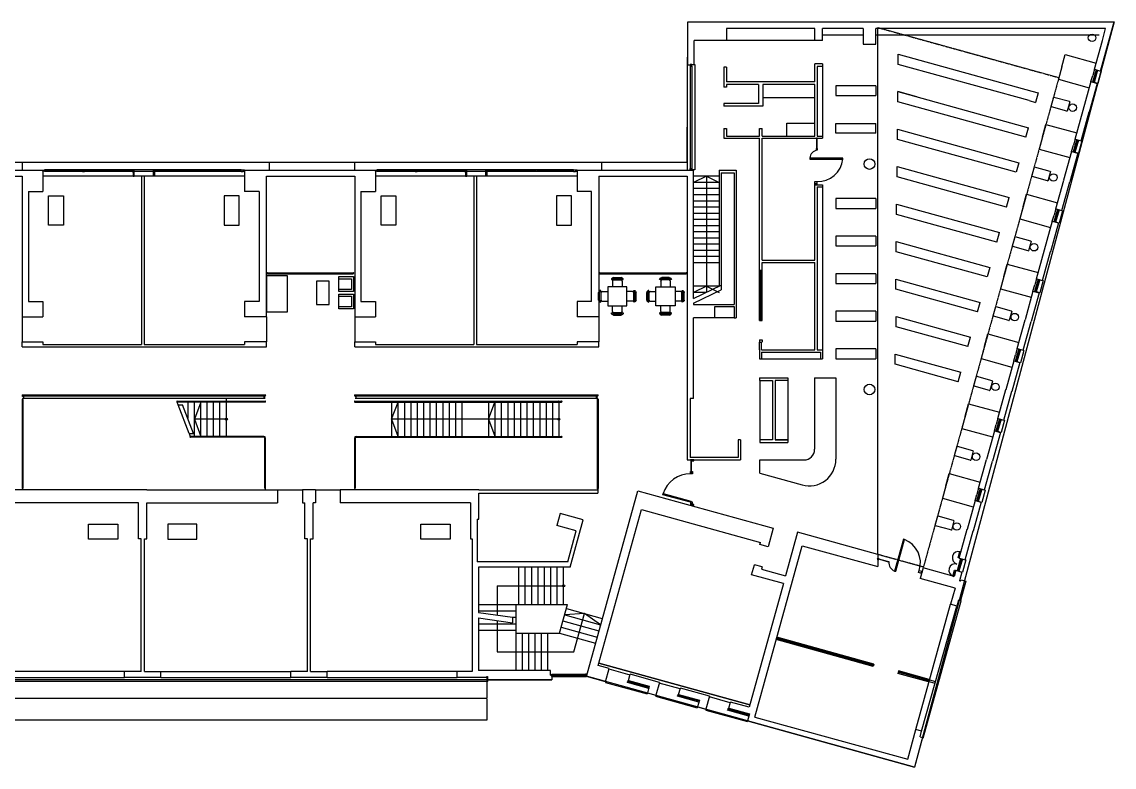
# Model space of a CAD drawing. Header units: millimetres. Extents: x -1314 to 8218, y -433 to 5637.
# Drawn here: x 3093 to 8218, y -433 to 3065 of the extents above; entities that cross this region are included whole.
import ezdxf

# ---------------------------------------------------------------- set-up
doc = ezdxf.new("R2010")
doc.units = ezdxf.units.MM
doc.header["$LTSCALE"] = 0.5
doc.linetypes.add('HIDDEN', pattern=[0.375, 0.25, -0.125])
doc.linetypes.add('HIDDEN2', pattern=[4.7625, 3.175, -1.5875])
for name, color, linetype in [('A_DOOR', 1, 'Continuous'), ('A_FURN', 8, 'Continuous'), ('A_HIDN_UP', 1, 'HIDDEN2'), ('A_LINE_LT', 8, 'Continuous'), ('A_MCUT_AL', 1, 'Continuous'), ('A_MCUT_ALUM', 2, 'Continuous'), ('A_MCUT_GLAS', 1, 'Continuous'), ('A_MCUT_STEL', 2, 'Continuous'), ('A_MCUT_WOOD', 8, 'Continuous'), ('A_OPEN', 1, 'Continuous'), ('A_ROOF', 5, 'Continuous'), ('A_SEEN_LT', 1, 'Continuous'), ('A_SEEN_MD', 3, 'Continuous'), ('A_STRS_RAIL', 1, 'Continuous'), ('A_WALL_GLAS', 1, 'Continuous'), ('A_WALL_PRTN', 2, 'Continuous'), ('HATCH', 8, 'ZIGZAG')]:
    doc.layers.add(name, color=color, linetype=linetype)
doc.linetypes.add('ZIGZAG', pattern='A,0.00254,-5.08,[131,ltypeshp.shx,S=5.08,R=0,X=-5.08,Y=0],-10.16,[131,ltypeshp.shx,S=5.08,R=180,X=5.08,Y=0],-5.08', length=20.32254)

# ---------------------------------------------------------------- blocks, each defined once
blk = doc.blocks.new('table-t')
at = {"layer": 'A_FURN'}
blk.add_lwpolyline([(0, 70), (137, 70), (137, 0), (0, 0)], close=True, dxfattribs=at)
blk = doc.blocks.new('A$C7B9C5077')
at = {"layer": 'A_WALL_PRTN', "rotation": 90}
blk.add_blockref('table-t', (-4235.3, -4283.3), dxfattribs=at)
blk = doc.blocks.new('A$C465976B4')
at = {"layer": 'A_WALL_PRTN', "xscale": -1}
blk.add_blockref('table-t', (136, 573), dxfattribs=at)
blk = doc.blocks.new('Al-Stud150')
at = {"layer": 'A_MCUT_AL'}
for p, q in [((-12, 5), (-15, 5)), ((-15, 5), (-15, 4.5)), ((-12.5, 4.5), (-15, 4.5)), ((-12.5, 0.5), (-15, 0.5)), ((-15, 0.5), (-15, 0)), ((-12, 0), (-15, 0)), ((-12.5, 3.1), (-13, 3.1)), ((-13, 2.8), (-13, 3.1)), ((-12.5, 2.8), (-13, 2.8)), ((-13, 2.2), (-13, 2.8)), ((-12.5, 2.2), (-13, 2.2)), ((-13, 1.9), (-13, 2.2)), ((-12.5, 1.9), (-13, 1.9)), ((-12.5, 4.5), (-12.5, 0.5)), ((-12.5, 1.9), (-12.5, 3.1)), ((-12.5, 2.8), (-12.5, 2.8)), ((-12.5, 2.2), (-12.5, 2.2)), ((-12, 0), (-12, 5)), ((-12, 2.8), (-11.6, 2.7)), ((-12, 2.2), (-11.6, 2.3)), ((-10, 3.5), (-11.8, 3.5)), ((-11.8, 3), (-11.8, 3.5)), ((-10.5, 3), (-11.8, 3)), ((-11.8, 1.5), (-11.8, 2)), ((-10.5, 2), (-11.8, 2)), ((-10, 1.5), (-11.8, 1.5)), ((-11.6, 2.7), (-11.5, 2.7)), ((-11.6, 2.3), (-11.6, 2.7)), ((-11.6, 2.3), (-11.5, 2.3)), ((-11.5, 2.3), (-11.5, 2.7)), ((-10.5, 3), (-10.5, 2)), ((0, 5), (-10, 5)), ((-10, 1.5), (-10, 5)), ((-10, 1.5), (-10, 0)), ((-10, 0), (0, 0)), ((-9.5, 4.5), (-9.5, 0.5)), ((-0.5, 4.5), (-9.5, 4.5)), ((-9.5, 0.5), (-0.5, 0.5)), ((-0.5, 0.6), (-0.5, 4.5)), ((-0.5, 0.5), (-0.5, 4.5)), ((0, 0), (0, 5))]:
    blk.add_line(p, q, dxfattribs=at)
at = {"layer": 'A_MCUT_AL', "linetype": 'HIDDEN'}
for p, q in [((-12.5, 2.8), (-12, 2.8)), ((-12.5, 2.2), (-12, 2.2))]:
    blk.add_line(p, q, dxfattribs=at)
at = {"layer": 'A_MCUT_AL'}
for points in [[(-12, 3.8), (-12, 5), (-11.8, 5), (-11.8, 4.4), (-11.2, 4.4), (-11.2, 5), (-11, 5), (-10.8, 5), (-10.8, 4.4), (-10.2, 4.4), (-10.2, 5), (-10, 5), (-10, 3.8)], [(-12, 1.2), (-12, 0), (-11.8, 0), (-11.8, 0.6), (-11.2, 0.6), (-11.2, 0), (-11, 0), (-10.8, 0), (-10.8, 0.6), (-10.2, 0.6), (-10.2, 0), (-10, 0), (-10, 1.2)]]:
    blk.add_lwpolyline(points, close=True, dxfattribs=at)
for centre, radius, start, end in [((-12.6, 2.5), 0.509, 140.4059, 219.5941), ((-12.8, 3), 0.198, 130.875, 229.125), ((-12.8, 2), 0.198, 130.875, 229.125)]:
    blk.add_arc(centre, radius, start, end, dxfattribs=at)
blk = doc.blocks.new('BLK60')
at = {"color": 0}
for p, q in [((-22.5, 10), (-27.5, 10)), ((-22.5, 16.4), (-22.5, 43)), ((17.5, 11.4), (-17.5, 11.4)), ((17.5, 5), (-17.5, 5)), ((17.5, 0), (-17.5, 0)), ((22.5, 16.4), (22.5, 43)), ((27.5, 10), (22.5, 10))]:
    blk.add_line(p, q, dxfattribs=at)
for centre, radius, start, end in [((-17.5, 10), 10, 180, 270), ((-17.5, 16.4), 5, 180, 270), ((-17.5, 10), 5, 180, 270), ((17.5, 16.4), 5, 270, 0), ((17.5, 10), 5, 270, 0), ((17.5, 10), 10, 270, 0)]:
    blk.add_arc(centre, radius, start, end, dxfattribs=at)
blk = doc.blocks.new('amud1')
at = {"layer": 'A_WALL_PRTN'}
for p, q in [((-7.5, 28), (-85, 28)), ((-85, 0), (-85, 28)), ((85, 0), (-85, 0)), ((7.5, 28), (85, 28)), ((85, 0), (85, 28))]:
    blk.add_line(p, q, dxfattribs=at)
blk = doc.blocks.new('22')
at = {"layer": 'A_FURN'}
for p, q in [((185, 46), (372.5, 46)), ((185, 0), (185, 46)), ((372.5, 0), (372.5, 46)), ((372.5, 0), (185, 0))]:
    blk.add_line(p, q, dxfattribs=at)
blk = doc.blocks.new('library')
at = {"layer": 'A_FURN'}
for p, q in [((0, 53.1), (150, 53.1)), ((0, -6.9), (0, 53.1)), ((150, 23.1), (150, -6.9)), ((0, -6.9), (0, -66.9)), ((150, -36.9), (150, -6.9)), ((0, -66.9), (150, -66.9)), ((0, -154.4), (0, -200.4)), ((0, -154.4), (2.5, -154.4)), ((0, -200.4), (2.5, -200.4)), ((77.5, -154.4), (2.5, -154.4)), ((77.5, -200.4), (2.5, -200.4)), ((77.5, -154.4), (80, -154.4)), ((77.5, -200.4), (80, -200.4)), ((80, -154.4), (80, -200.4))]:
    blk.add_line(p, q, dxfattribs=at)
at = {"layer": 'A_MCUT_GLAS'}
for p, q in [((162.7, 23.1), (162.7, -36.9)), ((164.2, 23.1), (164.2, -36.9))]:
    blk.add_line(p, q, dxfattribs=at)
at = {"layer": 'A_SEEN_MD'}
for p, q in [((158, 23.1), (158, -36.9)), ((166, 23.1), (166, -36.9)), ((183, 23.1), (180, 23.1)), ((183, 23.1), (183, -36.9)), ((183, -36.9), (166, -36.9))]:
    blk.add_line(p, q, dxfattribs=at)
at = {"layer": 'A_WALL_PRTN'}
for p, q in [((150, 23.1), (150, 163.6)), ((180, 23.1), (180, 163.6)), ((150, 23.1), (180, 23.1)), ((150, -36.9), (150, -177.4)), ((150, -36.9), (180, -36.9)), ((180, -36.9), (180, -177.4))]:
    blk.add_line(p, q, dxfattribs=at)
blk.add_circle((100, -177.4), 17.5, dxfattribs=at)
blk = doc.blocks.new('chair')
at = {"layer": 'A_FURN'}
for p, q in [((0, 25), (60, 25)), ((60, 25), (60, -25)), ((60, -25), (0, -25))]:
    blk.add_line(p, q, dxfattribs=at)
blk.add_lwpolyline([(0, -35), (0, 35), (70, 35), (70, -35)], close=True, dxfattribs=at)
blk = doc.blocks.new('AL-STUD1')
at = {"layer": 'A_SEEN_LT'}
for p, q in [((0, 0), (9, 0)), ((9, 0), (9, -8)), ((0, -8), (0, 0)), ((0, -8), (9, -8))]:
    blk.add_line(p, q, dxfattribs=at)
blk = doc.blocks.new('north door')
at = {"layer": 'A_WALL_PRTN'}
for p, q in [((4138, 1753), (4138, 1680.5)), ((4206.3, 1753), (4138, 1753)), ((4240, 1680.5), (4138, 1680.5)), ((4240, 1563.6), (4138, 1563.6)), ((4138, 1563.6), (4138, 1551)), ((4240, 1539), (4240, 1563.6))]:
    blk.add_line(p, q, dxfattribs=at)

msp = doc.modelspace()

# ---------------------------------------------------------------- linework, layer by layer
at = {"color": 1}
msp.add_lwpolyline([(6840, 639.3), (6840, 639.3)], dxfattribs=at)
at = {"layer": 'A_DOOR'}
for p, q in [((3095, 1680.5), (3095, 1563.6)), ((4240, 1680.5), (4240, 1563.6)), ((4655, 1680.5), (4655, 1563.6)), ((5800, 1680.5), (5800, 1563.6)), ((4293, 868), (4409.9, 868)), ((4470.1, 868), (4587, 868))]:
    msp.add_line(p, q, dxfattribs=at)
for centre, radius, start, end in [((6230, 810.2), 134, 89.9634, 162.4496), ((7488.6, 549), 30, 74.5309, 254.5309), ((7472.6, 491.1), 30, 74.5309, 254.5309)]:
    msp.add_arc(centre, radius, start, end, dxfattribs=at)
at = {"layer": 'A_FURN'}
for p, q in [((6813, 2978), (6399, 2978)), ((7040, 3003), (6850, 3003)), ((8148.4, 3003), (7100, 3003)), ((7204.7, 2912.8), (7831.1, 2739.5)), ((7204.7, 2865.1), (7204.7, 2912.8)), ((6850, 2856), (6850, 2529)), ((7818.8, 2695.1), (7204.7, 2865.1)), ((7292, 2712.8), (7202.8, 2737.5)), ((7202.8, 2737.5), (7815.9, 2567.8)), ((7202.8, 2689.7), (7202.8, 2737.5)), ((7831.1, 2739.5), (7861.2, 2731.2)), ((7861.2, 2731.2), (7848.9, 2686.8)), ((6813, 2709), (6569, 2709)), ((7803.7, 2523.5), (7202.8, 2689.7)), ((7818.8, 2695.1), (7848.9, 2686.8)), ((6683, 2589), (6813, 2589)), ((6683, 2529), (6683, 2589)), ((7803.7, 2523.5), (7815.9, 2567.8)), ((7201.1, 2561), (7770.5, 2403.5)), ((7201.1, 2513.3), (7201.1, 2561)), ((7758.2, 2359.1), (7201.1, 2513.3)), ((7199.5, 2385.6), (7725.3, 2240.1)), ((7199.5, 2337.9), (7199.5, 2385.6)), ((7770.5, 2403.5), (7758.2, 2359.1)), ((7713, 2195.8), (7199.5, 2337.9)), ((6850, 2290.7), (6850, 1525.8)), ((7197.6, 2209.2), (7679.8, 2075.8)), ((7197.6, 2161.5), (7197.6, 2209.2)), ((7713, 2195.8), (7725.3, 2240.1)), ((7667.5, 2031.5), (7197.6, 2161.5)), ((7667.5, 2031.5), (7679.8, 2075.8)), ((7196, 2033.8), (7634.6, 1912.4)), ((7196, 1986.1), (7196, 2033.8)), ((7622.3, 1868.1), (7196, 1986.1)), ((7634.6, 1912.4), (7622.3, 1868.1)), ((7194.1, 1857.4), (7589.1, 1748.1)), ((7194.1, 1809.7), (7194.1, 1857.4)), ((7576.8, 1703.8), (7194.1, 1809.7)), ((7576.8, 1703.8), (7589.1, 1748.1)), ((6434.5, 1676), (6345, 1676)), ((7194.7, 1681.4), (7543.9, 1584.7)), ((7194.7, 1633.7), (7194.7, 1681.4)), ((7531.6, 1540.4), (7194.7, 1633.7)), ((7531.6, 1540.4), (7543.9, 1584.7)), ((7190.6, 1505.6), (7498.4, 1420.4)), ((7190.6, 1457.9), (7190.6, 1505.6)), ((6565.5, 1483.8), (6840, 1483.8)), ((7486.1, 1376.1), (7190.6, 1457.9)), ((6812.5, 1393.8), (6812.5, 1058.9)), ((6812.5, 1393.8), (6912.5, 1393.8)), ((6912.5, 1393.8), (6912.5, 1011.8)), ((7486.1, 1376.1), (7498.4, 1420.4)), ((6555.5, 1381.8), (6555.5, 1102.9)), ((6687.5, 1381.8), (6687.5, 1102.9)), ((6555.5, 946.7), (6555.5, 1008.9)), ((6555.5, 1008.9), (6762.5, 1008.9)), ((6555.5, 946.3), (6754.2, 891.3))]:
    msp.add_line(p, q, dxfattribs=at)
for points in [[(4240, 1873.4), (4240, 1703.4), (4340, 1703.4), (4340, 1873.4)], [(4474.6, 1848.5), (4474.6, 1738.5), (4534.6, 1738.5), (4534.6, 1848.5)], [(5842, 1731.8), (5932, 1731.8), (5932, 1821.8), (5842, 1821.8)], [(6158, 1731.8), (6068, 1731.8), (6068, 1821.8), (6158, 1821.8)]]:
    msp.add_lwpolyline(points, close=True, dxfattribs=at)
for centre, radius, start in [((6762.5, 1058.9), 50, 270), ((6787.5, 1011.8), 125, 254.5309)]:
    msp.add_arc(centre, radius, start, 0, dxfattribs=at)
at = {"layer": 'A_HIDN_UP'}
for p, q in [((7110, 564.7), (7110, 3038)), ((7110, 3038), (7958.9, 2803.1)), ((7958.9, 2803.1), (7323.1, 505.8)), ((7323.1, 505.8), (7110, 564.7)), ((5275, -13), (5275, -108)), ((5275, -110.5), (1098.2, -110.5)), ((5275, -110.5), (5275, -213)), ((5275, -213), (1080, -213))]:
    msp.add_line(p, q, dxfattribs=at)
at = {"layer": 'A_LINE_LT'}
for p, q in [((6305, 2340), (6245, 2311)), ((6305, 2340), (6305, 1795)), ((6305, 2340), (6365, 2311)), ((6305, 1824), (6245, 1795)), ((6305, 1824), (6365, 1795)), ((4827.5, 1200), (4859.1, 1280.5)), ((5282.5, 1200), (5312.5, 1280.5)), ((4052.5, 1200), (3902.5, 1200)), ((4827.5, 1200), (4857.5, 1120.8)), ((5612.5, 1200), (4827.5, 1200)), ((5282.5, 1200), (5312.6, 1120.6)), ((5322.5, 417.5), (5322.5, 280.5)), ((5322.5, 417.5), (5635, 417.5)), ((5732.2, 287.3), (5639.9, 281.7)), ((5682.5, 107.5), (5732.2, 287.3)), ((5808.5, 235.1), (5732.2, 287.3)), ((5322.5, 255.3), (5322.5, 107.5)), ((5322.5, 107.5), (5682.5, 107.5))]:
    msp.add_line(p, q, dxfattribs=at)
msp.add_lwpolyline([(3932.5, 1280.5), (3902.5, 1200), (3932.5, 1119.5)], dxfattribs=at)
for centre in [(4052.5, 1200), (5612.5, 1200), (5635, 417.5)]:
    msp.add_circle(centre, 5, dxfattribs=at)
at = {"layer": 'A_MCUT_AL'}
for points in [[(3200, 2364.5), (3192, 2364.5), (3192, 2369), (3200, 2369)], [(4130, 2364.5), (4138, 2364.5), (4138, 2369), (4130, 2369)], [(4760, 2364.5), (4752, 2364.5), (4752, 2369), (4760, 2369)], [(5690, 2364.5), (5698, 2364.5), (5698, 2369), (5690, 2369)]]:
    msp.add_lwpolyline(points, close=True, dxfattribs=at)
at = {"layer": 'A_MCUT_ALUM'}
msp.add_lwpolyline([(7348, -30.5), (7378.3, -38.9), (7380.2, -32.1), (7349.8, -23.7)], close=True, dxfattribs=at)
at = {"layer": 'A_MCUT_GLAS'}
for p, q in [((7502.8, 545.1), (7486.8, 487.2)), ((7504.2, 544.6), (7488.2, 486.8)), ((5946.6, -0.7), (5848.4, 26.5)), ((5584.9, -3.3), (5736.9, -3.3)), ((5584.9, -3.7), (5736.9, -3.7)), ((6181.8, -65.8), (6083.5, -38.6)), ((6417, -130.8), (6318.7, -103.6))]:
    msp.add_line(p, q, dxfattribs=at)
at = {"layer": 'A_MCUT_STEL'}
for p, q in [((5579.9, 2.5), (5584.9, 2.5)), ((5579.9, -7.5), (5579.9, 2.5)), ((5584.9, 2.5), (5584.9, -7.5)), ((5741.9, 2.5), (5736.9, 2.5)), ((5736.9, 2.5), (5736.9, -7.5)), ((5741.9, -7.5), (5741.9, 2.5)), ((5584.9, -7.5), (5579.9, -7.5)), ((5736.9, -7.5), (5741.9, -7.5)), ((5933.9, -35.5), (5934.6, -33.1)), ((6034.1, -63.3), (5933.9, -35.5)), ((5933.9, -35.5), (5933.9, -35.5)), ((5933.9, -35.5), (5933.9, -35.5)), ((5934.5, -35.2), (5934.5, -35.2)), ((5934.5, -35.2), (5934.5, -35.2)), ((5934.6, -33.1), (6034.8, -60.9)), ((6033.8, -62.7), (6033.8, -62.7)), ((6033.8, -62.7), (6033.8, -62.7)), ((6034.8, -60.9), (6034.1, -63.3)), ((6034.1, -63.3), (6034.1, -63.3)), ((6034.1, -63.3), (6034.1, -63.3)), ((6169.1, -100.6), (6169.7, -98.2)), ((6269.3, -128.4), (6169.1, -100.6)), ((6169.1, -100.6), (6169.1, -100.6)), ((6169.1, -100.6), (6169.1, -100.6)), ((6169.7, -98.2), (6270, -125.9)), ((6169.7, -100.3), (6169.7, -100.3)), ((6169.7, -100.3), (6169.7, -100.3)), ((6269, -127.7), (6269, -127.7)), ((6269, -127.7), (6269, -127.7)), ((6270, -125.9), (6269.3, -128.4)), ((6269.3, -128.4), (6269.3, -128.4)), ((6269.3, -128.4), (6269.3, -128.4)), ((6404.2, -165.7), (6404.9, -163.3)), ((6504.5, -193.4), (6404.2, -165.7)), ((6404.9, -163.3), (6505.1, -191)), ((6505.1, -191), (6504.5, -193.4))]:
    msp.add_line(p, q, dxfattribs=at)
for points in [[(5936, -28), (6034.2, -55.2), (6033.8, -56.9), (5935.5, -29.8)], [(6171.1, -93.1), (6269.4, -120.3), (6268.9, -122), (6170.6, -94.8)], [(6406.3, -158.2), (6504.6, -185.4), (6504.1, -187.1), (6405.8, -159.9)]]:
    msp.add_lwpolyline(points, close=True, dxfattribs=at)
at = {"layer": 'A_MCUT_WOOD'}
for points in [[(7496.6, 577.9), (7488.6, 549), (7485.7, 549.8), (7493.7, 578.7), (7496.6, 577.9)], [(7472.6, 491.1), (7464.6, 462.2), (7461.7, 463), (7469.7, 491.9), (7472.6, 491.1)]]:
    msp.add_lwpolyline(points, close=True, dxfattribs=at)
at = {"layer": 'A_OPEN'}
for p, q in [((6228, 2857.5), (6228, 2376.5)), ((6236, 2857.5), (6236, 2376.5)), ((6823, 2463.2), (6822.9, 2519)), ((6823.6, 2463.2), (6823.5, 2519)), ((6823.7, 2463.2), (6823.6, 2519)), ((6824.3, 2463.2), (6824.2, 2519)), ((4122, 2371), (3208, 2371)), ((3615, 2363), (3208, 2363)), ((3710, 2363), (3620, 2363)), ((4122, 2363), (3715, 2363)), ((5682, 2371), (4768, 2371)), ((5175, 2363), (4768, 2363)), ((5270, 2363), (5180, 2363)), ((5682, 2363), (5275, 2363)), ((6233.6, 954.1), (6233.6, 1003.9)), ((6234.2, 950.1), (6234.2, 1003.9)), ((6234.6, 950.1), (6234.5, 1003.9)), ((6235.1, 950.1), (6235.1, 1003.9)), ((7161, 529.2), (7107.1, 544)), ((7161.1, 529.9), (7107.3, 544.7)), ((7161.1, 529.8), (7107.3, 544.6)), ((7161.3, 530.5), (7107.5, 545.3)), ((7314.9, -264.3), (7480, 322.9)), ((2965, -13), (3575, -13)), ((3745, -13), (4355, -13)), ((4525, -13), (5135, -13))]:
    msp.add_line(p, q, dxfattribs=at)
for points in [[(6235.5, 2865), (6228, 2865), (6228, 2857.5), (6232.7, 2857.5), (6232.7, 2859.1), (6234.2, 2859.1), (6234.2, 2857.5), (6236, 2857.5), (6236, 2865)], [(6944.8, 2420.6), (6944.8, 2425.6), (6789.8, 2425.6), (6789.8, 2420.6)], [(3610, 2363), (3615, 2363), (3615, 2371), (3610, 2371)], [(3720, 2363), (3715, 2363), (3715, 2371), (3720, 2371)], [(5170, 2363), (5175, 2363), (5175, 2371), (5170, 2371)], [(5280, 2363), (5275, 2363), (5275, 2371), (5280, 2371)], [(6235.5, 2369), (6228, 2369), (6228, 2376.5), (6232.7, 2376.5), (6232.7, 2374.9), (6234.2, 2374.9), (6234.2, 2376.5), (6236, 2376.5), (6236, 2369)], [(6816.8, 2300.7), (6813.3, 2300.7), (6813.3, 2315.7), (6823.3, 2315.7), (6823.3, 2300.7), (6819.8, 2300.7), (6819.8, 2304.7), (6816.8, 2304.7)], [(6240.1, 954.1), (6240.1, 944.1), (6230.1, 944.1), (6230.1, 954.1), (6233.6, 954.1), (6233.6, 950.1), (6236.6, 950.1), (6236.6, 954.1)], [(6231.5, 814.8), (6230.1, 810.1), (6101, 845.7), (6102.3, 850.5)], [(6240.1, 800.1), (6240.1, 810.1), (6230.1, 810.1), (6230.1, 800.1), (6233.6, 800.1), (6233.6, 804.1), (6236.6, 804.1), (6236.6, 800.1)], [(7234.4, 635.2), (7229.6, 636.6), (7188.2, 487.2), (7193.1, 485.9)], [(7315.9, 479.8), (7314.9, 476.4), (7300.5, 480.4), (7303.1, 490.1), (7317.6, 486.1), (7316.7, 482.7), (7312.8, 483.8), (7312, 480.9)]]:
    msp.add_lwpolyline(points, close=True, dxfattribs=at)
for points in [[(6825, 2511.5), (6825, 2519), (6822, 2519), (6822, 2511.5)], [(6825.1, 2470.7), (6825.1, 2463.2), (6822.1, 2463.2), (6822.1, 2470.7)], [(3620, 2363), (3620, 2371), (3615, 2371), (3615, 2363)], [(3615, 2363), (3615, 2363), (3615, 2341), (3620, 2341), (3620, 2363)], [(3710, 2363), (3710, 2371), (3715, 2371), (3715, 2363)], [(3715, 2363), (3715, 2363), (3715, 2341), (3710, 2341), (3710, 2363)], [(5180, 2363), (5180, 2371), (5175, 2371), (5175, 2363)], [(5175, 2363), (5175, 2363), (5175, 2341), (5180, 2341), (5180, 2363)], [(5270, 2363), (5270, 2371), (5275, 2371), (5275, 2363)], [(5275, 2363), (5275, 2363), (5275, 2341), (5270, 2341), (5270, 2363)], [(7114.9, 544), (7107.7, 546), (7106.9, 543.1), (7114.1, 541.1)], [(7154.3, 533.2), (7161.5, 531.3), (7160.7, 528.4), (7153.5, 530.3)]]:
    msp.add_lwpolyline(points, dxfattribs=at)
for centre, radius, start, end in [((6832.5, 2420.9), 42.9, 100.1303, 173.6565), ((6828.7, 2432.2), 116.7, 267.3317, 354.2933), ((7192.3, 526.4), 116.7, 341.8482, 68.8098), ((7204.2, 527), 42.9, 174.6468, 248.173)]:
    msp.add_arc(centre, radius, start, end, dxfattribs=at)
at = {"layer": 'A_ROOF'}
for p, q in [((6215, 2406), (6218, 3065)), ((6218, 3065), (8218.1, 3065)), ((8218.1, 3065), (7281.1, -433.3)), ((1573, 2406), (6215, 2406)), ((5579.4, -23), (-44.5, -23)), ((5579.9, -7.5), (5579.4, -23)), ((5741.9, -5.7), (5579.9, -7.5)), ((7281.1, -433.3), (5741.9, -5.7))]:
    msp.add_line(p, q, dxfattribs=at)
at = {"layer": 'A_SEEN_LT'}
for p, q in [((6230.2, 2376.5), (6230.2, 2857.5)), ((6387, 2853), (6387, 2758)), ((6399, 2853), (6387.3, 2853)), ((6399, 2853), (6399, 2783)), ((6813, 2783), (6813, 2868)), ((6850, 2868), (6813, 2868)), ((6850, 2856), (6825, 2856)), ((6825, 2856), (6825, 2529)), ((6850, 2868), (6850, 2856)), ((6813, 2783), (6399, 2783)), ((6399, 2771), (6399, 2758)), ((6549, 2771), (6399, 2771)), ((6549, 2771), (6549, 2681)), ((6813, 2771), (6569, 2771)), ((6569, 2771), (6569, 2669)), ((6813, 2529), (6813, 2771)), ((6399, 2758), (6387, 2758)), ((6549, 2681), (6387, 2681)), ((6387, 2681), (6387, 2669)), ((6569, 2669), (6387, 2669)), ((6387, 2564), (6399, 2564)), ((6387, 2564), (6387, 2519)), ((6399, 2564), (6399, 2529)), ((6554, 2529), (6554, 2564)), ((6554, 2564), (6566, 2564)), ((6566, 2529), (6566, 2564)), ((6387, 2519), (6554, 2519)), ((6399, 2529), (6554, 2529)), ((6554, 1899.8), (6554, 2519)), ((6566, 2529), (6813, 2529)), ((6566, 2519), (6825, 2519)), ((6566, 1946.8), (6566, 2519)), ((6825, 2529), (6850, 2529)), ((6825, 2519), (6850, 2519)), ((6850, 2529), (6850, 2519)), ((3095.5, 2371), (3095.5, 2406)), ((3095.5, 2406), (4253, 2406)), ((3208, 2368.6), (3378, 2368.6)), ((3208, 2368.3), (3378, 2368.3)), ((3378, 2368.6), (3323.5, 2368.6)), ((3378, 2368.3), (3323.5, 2368.3)), ((3610, 2368.6), (3387, 2368.6)), ((3610, 2368.3), (3387, 2368.3)), ((3943, 2368.6), (3720, 2368.6)), ((3943, 2368.3), (3720, 2368.3)), ((4122, 2368.6), (3952, 2368.6)), ((4122, 2368.3), (3952, 2368.3)), ((4253, 2406), (4253, 2369)), ((4655.5, 2369), (4655.5, 2406)), ((4655.5, 2406), (5813, 2406)), ((4768, 2368.6), (4938, 2368.6)), ((4768, 2368.3), (4938, 2368.3)), ((4938, 2368.6), (4883.5, 2368.6)), ((4938, 2368.3), (4883.5, 2368.3)), ((5170, 2368.6), (4947, 2368.6)), ((5170, 2368.3), (4947, 2368.3)), ((5503, 2368.6), (5280, 2368.6)), ((5503, 2368.3), (5280, 2368.3)), ((5682, 2368.6), (5512, 2368.6)), ((5682, 2368.3), (5512, 2368.3)), ((5813, 2406), (5813, 2369)), ((6365, 2369), (6365, 1824)), ((6365, 2369), (6444, 2369)), ((6444, 2369), (6444, 1676)), ((6365, 2340), (6245, 2340)), ((6365, 2311), (6245, 2311)), ((6374.5, 2357), (6374.5, 1828.6)), ((6374.5, 2357), (6434.5, 2357)), ((6434.5, 2357), (6434.5, 1739)), ((6365, 2282), (6245, 2282)), ((6813, 1946.8), (6813, 2300.7)), ((6813, 2300.7), (6850, 2300.7)), ((6825, 2300.7), (6850, 2300.7)), ((6825, 2290.7), (6825, 1525.8)), ((6825, 2290.7), (6850, 2290.7)), ((6850, 2300.7), (6850, 2290.7)), ((6365, 2253), (6245, 2253)), ((6365, 2224), (6245, 2224)), ((6365, 2195), (6245, 2195)), ((6365, 2166), (6245, 2166)), ((6365, 2137), (6245, 2137)), ((6365, 2108), (6245, 2108)), ((6365, 2079), (6245, 2079)), ((6365, 2050), (6245, 2050)), ((6365, 2021), (6245, 2021)), ((6365, 1992), (6245, 1992)), ((6365, 1963), (6245, 1963)), ((6365, 1934), (6245, 1934)), ((6554, 1899.8), (6566, 1899.8)), ((6566, 1946.8), (6813, 1946.8)), ((6566, 1899.8), (6566, 1934.8)), ((6566, 1934.8), (6813, 1934.8)), ((6813, 1525.8), (6813, 1934.8)), ((4245, 1887), (4648, 1887)), ((4245, 1883), (4648, 1883)), ((5805, 1887), (6210, 1887)), ((5805, 1883), (6210, 1883)), ((6365, 1824), (6245, 1824)), ((6305, 1795), (6245, 1795)), ((6345, 1739), (6434.5, 1739)), ((6345, 1729), (6434.5, 1729)), ((6434.5, 1729), (6434.5, 1676)), ((6434.5, 1676), (6444, 1676)), ((6554, 1525.8), (6554, 1560.8)), ((6554, 1560.8), (6564, 1560.8)), ((6564, 1525.8), (6564, 1560.8)), ((6554, 1525.8), (6554, 1483.8)), ((6564, 1525.8), (6813, 1525.8)), ((6564, 1513.8), (6840, 1513.8)), ((6564, 1513.8), (6564, 1483.8)), ((6825, 1525.8), (6850, 1525.8)), ((6840, 1513.8), (6840, 1483.8)), ((6850, 1525.8), (6850, 1483.8)), ((6554, 1483.8), (6564, 1483.8)), ((6840, 1483.8), (6850, 1483.8)), ((6554, 1393.8), (6687.5, 1393.8)), ((6554, 1393.8), (6554, 1381.8)), ((6687.5, 1393.8), (6687.5, 1381.8)), ((6554, 1381.8), (6615.5, 1381.8)), ((6615.5, 1381.8), (6615.5, 1102.9)), ((6687.5, 1381.8), (6627.5, 1381.8)), ((6627.5, 1381.8), (6627.5, 1102.9)), ((4052.5, 1284.5), (4052.5, 1298)), ((6215, 1297.5), (6215, 1008.9)), ((6228.5, 1297.5), (6228.5, 1020.9)), ((3826.2, 1267.5), (3821.3, 1280.5)), ((4052.5, 1280.5), (3821.3, 1280.5)), ((3872.5, 1203.5), (3872.5, 1280.5)), ((3902.5, 1119.5), (3902.5, 1280.5)), ((3932.5, 1119.5), (3932.5, 1280.5)), ((3962.5, 1119.5), (3962.5, 1280.5)), ((3992.5, 1119.5), (3992.5, 1280.5)), ((4022.5, 1119.5), (4022.5, 1280.5)), ((4052.5, 1119.5), (4052.5, 1280.5)), ((4827.5, 1280.5), (4827.5, 1120.8)), ((4857.5, 1280.5), (4857.5, 1120.8)), ((4887.5, 1280.5), (4887.5, 1120.8)), ((4917.5, 1280.5), (4917.5, 1120.8)), ((4947.5, 1280.5), (4947.5, 1120.8)), ((4977.5, 1280.5), (4977.5, 1120.8)), ((5007.5, 1280.5), (5007.5, 1120.8)), ((5037.5, 1280.5), (5037.5, 1120.8)), ((5067.5, 1280.5), (5067.5, 1120.8)), ((5097.5, 1280.5), (5097.5, 1120.8)), ((5127.5, 1280.5), (5127.5, 1120.8)), ((5157.5, 1280.5), (5157.5, 1120.8)), ((5282.5, 1280.5), (5282.5, 1120.8)), ((5312.5, 1280.5), (5312.5, 1120.8)), ((5342.5, 1280.5), (5342.5, 1120.8)), ((5372.5, 1280.5), (5372.5, 1120.8)), ((5402.5, 1280.5), (5402.5, 1120.8)), ((5432.5, 1280.5), (5432.5, 1120.8)), ((5462.5, 1280.5), (5462.5, 1120.8)), ((5492.5, 1280.5), (5492.5, 1120.8)), ((5522.5, 1280.5), (5522.5, 1120.8)), ((5552.5, 1280.5), (5552.5, 1120.8)), ((5582.5, 1280.5), (5582.5, 1120.8)), ((5612.5, 1280.5), (5612.5, 1119.5)), ((3877.3, 1132.5), (3882.4, 1119.1)), ((4052.5, 1119.5), (3902.5, 1119.5)), ((6465.5, 1102.9), (6453.5, 1102.9)), ((6453.5, 1102.9), (6453.5, 1020.9)), ((6465.5, 1102.9), (6465.5, 1008.9)), ((6615.5, 1102.9), (6555.5, 1102.9)), ((6555.5, 1102.9), (6555.5, 1090.9)), ((6555.5, 1090.9), (6687.5, 1090.9)), ((6627.5, 1102.9), (6687.5, 1102.9)), ((6687.5, 1102.9), (6627.5, 1102.9)), ((6687.5, 1102.9), (6687.5, 1090.9)), ((6215, 1008.9), (6465.5, 1008.9)), ((6453.5, 1020.9), (6228.5, 1020.9)), ((5425, 330), (5425, 505)), ((5455, 330), (5455, 505)), ((5485, 330), (5485, 505)), ((5515, 330), (5515, 505)), ((5545, 330), (5545, 505)), ((5575, 330), (5575, 505)), ((5605, 330), (5605, 505)), ((5635, 330), (5635, 505)), ((5235, 330), (5410, 330)), ((5410, 330), (5410, 195)), ((5410, 330), (5653.2, 330)), ((5615.9, 195), (5653.2, 330)), ((5647.9, 310.7), (5816.5, 264)), ((5235, 300), (5410, 300)), ((5395, 270), (5410, 270)), ((5639.9, 281.7), (5808.5, 235.1)), ((5235, 240), (5410, 240)), ((5235, 210), (5410, 210)), ((5623.9, 223.9), (5792.5, 177.2)), ((5631.9, 252.8), (5800.5, 206.2)), ((5410, 195), (5410, 20.7)), ((5410, 195), (5615.9, 195)), ((5440, 195), (5440, 20.7)), ((5470, 195), (5470, 20.7)), ((5500, 195), (5500, 20.7)), ((5530, 195), (5530, 20.7)), ((5560, 195), (5560, 20.7)), ((5615.9, 195), (5784.5, 148.3)), ((5584.9, 2.5), (5736.9, 2.5)), ((5584.9, -7.5), (5736.9, -7.5))]:
    msp.add_line(p, q, dxfattribs=at)
for centre, start, end in [((4245, 1885), 90, 270), ((4648, 1885), 270, 90), ((5805, 1885), 90, 270), ((6210, 1885), 270, 90), ((5610.5, 1282.5), 270, 90), ((5625.5, 1282.5), 270, 90), ((3883.7, 1117.5), 90, 270)]:
    msp.add_arc(centre, 2, start, end, dxfattribs=at)
at = {"layer": 'A_SEEN_MD'}
for p, q in [((6215, 2863), (6215, 2369)), ((6215, 2863), (6218, 2863)), ((6247.5, 2865), (6250.5, 2865)), ((6250.5, 2865), (6250.5, 2370)), ((6250.5, 2370), (6236, 2370)), ((3615, 2341), (3192, 2341)), ((3710, 2341), (3620, 2341)), ((5175, 2341), (4752, 2341)), ((5270, 2341), (5180, 2341)), ((3096, 874.3), (3096, 868)), ((4235, 874.3), (4235, 868)), ((5795, 872.5), (5795, 868)), ((7497.8, 546.4), (7481.8, 488.6)), ((7506, 544.1), (7490, 486.3)), ((7522.4, 539.6), (7506.4, 481.8)), ((7522.4, 539.6), (7519.5, 540.4)), ((7506.4, 481.8), (7503.5, 482.6)), ((7287.9, -256.9), (7450.6, 331)), ((7322, -296.9), (7500.4, 347.9)), ((7497.5, 348.7), (7500.4, 347.9)), ((6508.5, -141.3), (5800.1, 54.7)), ((5800.1, 54.7), (6508.5, -141.3)), ((3575, 15), (2965, 15)), ((3745, 15), (4355, 15)), ((5135, 15), (4525, 15)), ((5280, -31), (1115.4, -31)), ((5275, -13), (5275, -31)), ((5280, -31), (5280, -23)), ((5832.1, -32.3), (5831.3, -35.2)), ((5831.3, -35.2), (6026.9, -89.3)), ((6028.3, -84.5), (6026.9, -89.3)), ((6067.8, -95.4), (6066.5, -100.2)), ((6066.5, -100.2), (6262.1, -154.4)), ((6263.4, -149.6), (6262.1, -154.4)), ((6302.9, -160.5), (6301.6, -165.3)), ((6301.6, -165.3), (6497.3, -219.5)), ((6498.6, -214.6), (6497.3, -219.5)), ((7322, -296.9), (7319, -296.1))]:
    msp.add_line(p, q, dxfattribs=at)
for points in [[(4138, 2341), (3715, 2341)], [(5698, 2341), (5275, 2341)]]:
    msp.add_lwpolyline(points, dxfattribs=at)
at = {"layer": 'A_STRS_RAIL'}
for p, q in [((3093.5, 1292.6), (3093.5, 876.3)), ((3095.5, 1314), (4235, 1314)), ((3095.5, 1310), (4235, 1310)), ((3096.5, 1307), (3096.5, 1310)), ((3096.5, 1299), (4235, 1299)), ((3096.5, 1299), (4235, 1299)), ((3096.5, 1299), (3096.5, 1298)), ((3096.5, 1298), (4235, 1298)), ((3097.5, 1292.6), (3097.5, 876.3)), ((3821.9, 1284.5), (4234.5, 1284.5)), ((4234, 1307), (4234, 1310)), ((4235, 1299), (4235, 1298)), ((4655.5, 1314), (5795, 1314)), ((4655.5, 1310), (5795, 1310)), ((4655.5, 1284.5), (5625.5, 1284.5)), ((4656.5, 1307), (4656.5, 1310)), ((4656.5, 1299), (5795, 1299)), ((4656.5, 1299), (4656.5, 1298)), ((4656.5, 1298), (5795, 1298)), ((5792.5, 1294), (5792.5, 874.5)), ((5794, 1307), (5794, 1310)), ((5796.5, 1294), (5796.5, 874.5)), ((4234.5, 1280.5), (3821.9, 1280.5)), ((4655.5, 1280.5), (5625.5, 1280.5)), ((4228.6, 1119.5), (3883.7, 1119.5)), ((4228.5, 1115.5), (3883.7, 1115.5)), ((4232.5, 876.3), (4232.5, 1111.5)), ((4236.5, 876.3), (4236.5, 1111.5)), ((4653.5, 1111.5), (4653.5, 876.3)), ((4657.5, 1111.5), (4657.5, 876.3)), ((4661.5, 1119.5), (5625.5, 1119.5)), ((4661.5, 1115.5), (5625.5, 1115.5))]:
    msp.add_line(p, q, dxfattribs=at)
for points in [[(3096.5, 1299), (3101.5, 1299), (3101.5, 1307), (3096.5, 1307)], [(4234, 1299), (4229, 1299), (4229, 1307), (4234, 1307)], [(4656.5, 1299), (4661.5, 1299), (4661.5, 1307), (4656.5, 1307)], [(5794, 1299), (5789, 1299), (5789, 1307), (5794, 1307)]]:
    msp.add_lwpolyline(points, dxfattribs=at)
for centre, radius, start, end in [((3095.5, 1312), 2, 90, 270), ((3095.5, 1292.6), 2, 0, 180), ((3821.9, 1282.5), 2, 90, 270), ((4050.5, 1282.5), 2, 270, 90), ((4234.5, 1282.5), 2, 270, 90), ((4235, 1312), 2, 270, 90), ((4655.5, 1312), 2, 90, 270), ((4655.5, 1282.5), 2, 90, 270), ((5794.5, 1294), 2, 0, 180), ((5795, 1312), 2, 270, 90), ((4228.5, 1111.5), 8, 0, 90), ((4228.5, 1111.5), 4, 0, 90), ((4661.5, 1111.5), 8, 90, 180), ((4661.5, 1111.5), 4, 90, 180), ((5610.5, 1117.5), 2, 270, 90), ((5625.5, 1117.5), 2, 270, 90), ((3095.5, 876.3), 2, 180, 0), ((4234.5, 876.3), 2, 180, 0), ((4655.5, 876.3), 2, 180, 0), ((5794.5, 874.5), 2, 180, 0)]:
    msp.add_arc(centre, radius, start, end, dxfattribs=at)
at = {"layer": 'A_WALL_GLAS'}
for p, q in [((6554, 1662.8), (6554, 1899.8)), ((6566, 1662.8), (6566, 1899.8)), ((6554, 1894.8), (6566, 1894.8)), ((6559.5, 1662.8), (6559.5, 1894.8)), ((6560.5, 1662.8), (6560.5, 1894.8)), ((6554, 1662.8), (6566, 1662.8)), ((6554, 1572.8), (6554, 1560.8)), ((6554, 1572.8), (6566, 1572.8)), ((6566, 1572.8), (6566, 1560.8)), ((7087.2, 39.2), (6632.3, 165.2)), ((7090.4, 50.7), (6635.5, 176.7)), ((6637.1, 163.8), (6640.4, 175.4)), ((7083.4, 45.9), (6638.6, 169.1)), ((7083.6, 46.9), (6638.9, 170.1)), ((7085.1, 52.2), (7081.9, 40.6)), ((7090.4, 50.7), (7087.2, 39.2)), ((7206.1, 18.7), (7202.9, 7.1)), ((7347.3, -32.9), (7202.9, 7.1)), ((7350.5, -21.3), (7206.1, 18.7)), ((7210.9, 17.4), (7207.7, 5.8)), ((7344, -26.3), (7209.1, 11.1)), ((7344.2, -25.3), (7209.4, 12.1)), ((7342.5, -31.6), (7345.7, -20)), ((7347.3, -32.9), (7350.5, -21.3))]:
    msp.add_line(p, q, dxfattribs=at)
at = {"layer": 'A_WALL_PRTN'}
for p, q in [((6218, 3065), (8218.1, 3065)), ((6218, 2863), (6218, 3065)), ((6399, 3033), (6399, 2978)), ((6813, 3033), (6399, 3033)), ((6813, 2978), (6813, 3033)), ((7040, 3033), (6850, 3033)), ((6850, 2978), (6850, 3033)), ((7040, 3033), (7040, 2960)), ((8178.1, 3033), (7100, 3033)), ((7100, 2960), (7100, 3033)), ((8162.8, 2977.6), (8178.1, 3033)), ((8191.7, 2969.6), (8218.1, 3065)), ((6247.5, 2865), (6247.5, 2978)), ((6399, 2978), (6247.5, 2978)), ((6850, 2978), (6813, 2978)), ((7040, 2960), (7100, 2960)), ((6218, 2863), (6228, 2863)), ((6236, 2865), (6247.5, 2865)), ((2578, 2369), (3192, 2369)), ((3192, 2369), (3192, 2269)), ((4138, 2369), (4752, 2369)), ((4138, 2369), (4138, 2269)), ((4752, 2369), (4752, 2269)), ((5698, 2369), (6240, 2369)), ((5698, 2369), (5698, 2269)), ((6240, 2369), (6245, 2369)), ((6245, 1766), (6245, 2369)), ((2680, 2340.7), (3095, 2340.7)), ((3095, 2340.7), (3095, 1680.5)), ((3654, 2341), (3654, 1551)), ((3666, 2341), (3666, 1551)), ((4240, 2340.7), (4655, 2340.7)), ((4240, 1680.5), (4240, 2340.7)), ((4655, 2340.7), (4655, 1680.5)), ((5214, 2341), (5214, 1551)), ((5226, 2341), (5226, 1551)), ((5800, 2340.7), (6215, 2340.7)), ((5800, 2340.7), (5800, 1680.5)), ((6215, 2340.7), (6215, 1297.5)), ((3123.8, 2269), (3123.8, 1753)), ((3123.8, 2269), (3192, 2269)), ((4206.3, 2269), (4138, 2269)), ((4206.3, 2269), (4206.3, 1753)), ((4683.8, 2269), (4683.8, 1753)), ((4683.8, 2269), (4752, 2269)), ((5766.3, 2269), (5698, 2269)), ((5766.3, 1753), (5766.3, 2269)), ((6825, 2300.7), (6813, 2300.7)), ((6245, 1766), (6374.5, 1828.6)), ((6245, 1743.8), (6374.5, 1806.4)), ((6374.5, 1828.6), (6374.5, 1806.4)), ((3123.7, 1753), (3192, 1753)), ((3192, 1753), (3192, 1680.5)), ((4206.3, 1753), (4138, 1753)), ((4683.8, 1753), (4752, 1753)), ((4752, 1753), (4752, 1680.5)), ((5698, 1753), (5698, 1690.6)), ((5766.3, 1753), (5698, 1753)), ((6245, 1743.8), (6245, 1739)), ((6245, 1739), (6345, 1739)), ((6345, 1676), (6345, 1729)), ((3095, 1680.5), (3192, 1680.5)), ((4655, 1680.5), (4752, 1680.5)), ((6245, 1297.5), (6245, 1676)), ((6345, 1676), (6245, 1676)), ((3095, 1563.6), (3192, 1563.6)), ((3095, 1539), (3095, 1563.6)), ((3095, 1539), (4240, 1539)), ((3192, 1563.6), (3192, 1551)), ((3192, 1551), (3654, 1551)), ((3666, 1551), (4138, 1551)), ((4655, 1563.6), (4752, 1563.6)), ((4655, 1539), (4655, 1563.6)), ((4655, 1539), (5800, 1539)), ((4752, 1563.6), (4752, 1551)), ((4752, 1551), (5214, 1551)), ((5226, 1551), (5698, 1551)), ((6245, 1297.5), (6228.5, 1297.5)), ((3826.2, 1267.5), (3847, 1267.5)), ((3877.3, 1132.5), (3826.2, 1267.5)), ((3898, 1132.5), (3847, 1267.5)), ((3877.3, 1132.5), (3898, 1132.5)), ((6230.3, 1008.9), (6242.8, 1008.9)), ((6230.3, 1008.9), (6245, 1008.9)), ((6245, 1008.9), (6245, 1008.9)), ((3641.5, 868), (3027, 868)), ((3641.5, 868), (3641.5, 868)), ((3678.5, 868), (3641.5, 868)), ((3678.5, 868), (4293, 868)), ((3678.5, 868), (3678.5, 868)), ((4293, 868), (4293, 808)), ((4470.1, 868), (4409.9, 868)), ((4409.9, 868), (4409.9, 808)), ((4470.1, 868), (4470.1, 808)), ((5202.5, 868), (4587, 868)), ((4587, 868), (4587, 808)), ((5202.5, 868), (5202.5, 868)), ((5237.5, 868), (5202.5, 868)), ((5237.5, 868), (5795, 868)), ((5237.5, 868), (5237.5, 868)), ((5237.5, 853), (5795, 853)), ((5237.5, 731), (5237.5, 853)), ((5741.5, -7.2), (5982.7, 864.3)), ((5795, 868), (5795, 853)), ((5982.7, 864.3), (6618.8, 688.2)), ((3640, 808), (3027, 808)), ((3640, 638), (3640, 808)), ((3680, 808), (4293, 808)), ((3680, 638), (3680, 808)), ((4409.9, 808), (4420, 808)), ((4420, 638), (4420, 808)), ((4460, 638), (4460, 808)), ((4470.1, 808), (4460, 808)), ((5197.5, 808), (4587, 808)), ((5197.5, 808), (5197.5, 638)), ((5797.2, 44.1), (5999.9, 776.6)), ((5999.9, 776.6), (6558.9, 621.9)), ((5230, 731), (5230, 530)), ((5230, 731), (5237.5, 731)), ((5619.3, 757.3), (5603.7, 700.9)), ((5726.9, 727.5), (5619.3, 757.3)), ((5665.4, 505), (5726.9, 727.5)), ((5694.3, 676.1), (5603.7, 701.1)), ((5653.9, 530), (5694.3, 676.1)), ((6618.8, 688.2), (6594.6, 601.1)), ((6732.8, 669), (6676.4, 465.2)), ((7110, 564.6), (6732.8, 669)), ((7490.6, 548.4), (7528, 683.8)), ((7519.5, 540.4), (7556.9, 675.8)), ((3652.5, 638), (3640, 638)), ((3652.5, 15), (3652.5, 638)), ((3667.5, 15), (3667.5, 638)), ((3667.5, 638), (3680, 638)), ((4432.5, 638), (4420, 638)), ((4432.5, 15), (4432.5, 638)), ((4447.5, 15), (4447.5, 638)), ((4447.5, 638), (4460, 638)), ((5197.5, 638), (5205, 638)), ((5205, 638), (5205, 15)), ((6556.1, 611.7), (6558.9, 621.9)), ((6531.8, -197.9), (6754.4, 605.8)), ((6594.6, 601.1), (6556.1, 611.7)), ((6754.4, 605.8), (7110, 507.8)), ((7110, 564.6), (7110, 545.4)), ((5653.9, 530), (5230, 530)), ((6516.9, 470), (6529.8, 516.8)), ((6566.9, 506.5), (6529.8, 516.8)), ((7110, 542.3), (7110, 507.8)), ((7490.6, 548.4), (7519.5, 540.4)), ((5665.4, 505), (5235, 505)), ((5235, 505), (5235, 293.3)), ((6666.2, 428.6), (6516.9, 470)), ((6566.9, 506.5), (6564.1, 496.4)), ((6564.1, 496.4), (6676.4, 465.4)), ((7322.2, 502.1), (7308, 452.7)), ((7466.7, 462.1), (7322.2, 502.1)), ((7474.5, 490.6), (7466.7, 462.1)), ((7474.5, 490.6), (7503.5, 482.6)), ((7503.5, 482.6), (7491.9, 441)), ((6666.2, 428.6), (6505.6, -151.9)), ((7471.7, 407.3), (7308, 452.7)), ((7497.7, 439.4), (7491.9, 441)), ((7522.7, 439.7), (7497.5, 348.7)), ((7497.7, 439.4), (7499.6, 446.1)), ((7499.6, 446.1), (7522.7, 439.7)), ((7471.7, 407.3), (7450.6, 331)), ((7480, 322.9), (7450.6, 331)), ((7487.9, 351.3), (7480, 322.9)), ((7487.9, 351.3), (7487.9, 351.3)), ((7487.9, 351.3), (7497.5, 348.7)), ((7487.9, 351.3), (7487.9, 351.3)), ((5235, 293.3), (5395, 270)), ((5235, 268), (5235, 20.7)), ((5235, 268), (5395, 244.7)), ((5395, 270), (5395, 244.7)), ((5205, 15), (5135, 15)), ((5135, -13), (5135, 15)), ((5573.6, 20.7), (5235, 20.7)), ((5573.6, -1), (5573.6, 20.7)), ((5849.2, 29.7), (5797.2, 44.1)), ((5832.1, -32.3), (5849.2, 29.7)), ((5939.5, -26.4), (5947.5, 2.5)), ((6084.4, -35.4), (5947.5, 2.5)), ((5275, -13), (5135, -13)), ((5275, -8), (5278, -8)), ((5275, -13), (5275, -8)), ((5278, -8), (5278, -23)), ((5278, -23), (5579.4, -23)), ((5573.6, -1), (5579.4, -1)), ((5579.4, -1), (5579.4, -23)), ((5832.1, -32.3), (5741.5, -7.2)), ((5939.5, -26.4), (6036.9, -53.4)), ((6084.4, -35.4), (6067.8, -95.4)), ((6036.9, -53.4), (6028.3, -84.5)), ((6028.3, -84.5), (6067.8, -95.4)), ((6174.7, -91.5), (6182.7, -62.6)), ((6174.7, -91.5), (6272, -118.4)), ((6319.6, -100.5), (6182.7, -62.6)), ((6319.6, -100.5), (6302.9, -160.5)), ((6319.3, -100.9), (6319.4, -100.4)), ((6272, -118.4), (6263.4, -149.6)), ((6263.4, -149.6), (6302.9, -160.5)), ((6409.8, -156.6), (6417.8, -127.7)), ((6505.6, -151.9), (6417.8, -127.7)), ((6409.8, -156.6), (6507.2, -183.5)), ((6507.2, -183.5), (6498.1, -216.6)), ((6531.8, -197.9), (7249.3, -396.5)), ((6498.1, -216.6), (7281.1, -433.3)), ((7249.3, -396.5), (7287.9, -256.9)), ((7319.4, -294.7), (7281.1, -433.3)), ((7314.9, -264.3), (7287.9, -256.9)), ((7307.4, -291.3), (7314.9, -264.3)), ((7307.4, -291.3), (7319.4, -294.7))]:
    msp.add_line(p, q, dxfattribs=at)
for centre, radius in [((8114.4, 2990), 17.5), ((7070, 2397.6), 25), ((7070, 1339.3), 25)]:
    msp.add_circle(centre, radius, dxfattribs=at)

# ---------------------------------------------------------------- block references
for name, p, rotation in [('library', (7974.6, 2859.9), 344.530937162424), ('library', (7883.9, 2532.3), 344.530937162424), ('AL-STUD1', (3378, 2371), 4.469109083e-07), ('AL-STUD1', (4938, 2371), 4.469109083e-07), ('library', (7793.2, 2204.6), 344.530937162424), ('library', (7702.6, 1876.9), 344.530937162424), ('library', (7611.9, 1549.2), 344.530937162424), ('library', (7521.2, 1221.5), 344.530937162424), ('library', (7430.5, 893.8), 344.530937162424)]:
    msp.add_blockref(name, p, dxfattribs=dict(rotation=rotation))
at = {"xscale": -1}
for p in [(3952, 2371), (5512, 2371)]:
    msp.add_blockref('AL-STUD1', p, dxfattribs=at)
for name, p in [('north door', (0, 0)), ('north door', (1560, 0)), ('amud1', (3660, -13)), ('amud1', (4440, -13))]:
    msp.add_blockref(name, p)
at = {"layer": 'A_FURN', "xscale": -1}
for name, p, rotation in [('22', (6727.3, 2765.1), 180), ('A$C7B9C5077', (-193.3, 6394), 359.9999999998567), ('A$C7B9C5077', (1366.7, 6394), 359.9999999998567), ('22', (6727.5, 2235.4), 180), ('22', (6727.5, 2059.5), 180), ('BLK60', (6113, 1864.9), 179.9999999999984), ('22', (6727.5, 1882.6), 180), ('BLK60', (5975, 1776.8), 89.99999999999841), ('BLK60', (6201, 1776.8), 89.99999999999841), ('BLK60', (5887, 1688.8), 359.9999999999984), ('22', (6727.5, 1706.7), 180), ('22', (6727.5, 1529.8), 180)]:
    msp.add_blockref(name, p, dxfattribs=dict(at, rotation=rotation))
at = {"layer": 'A_FURN'}
for name, p in [('22', (6727.5, 2542.2)), ('chair', (4579.4, 1834.4)), ('chair', (4579.4, 1752.5)), ('A$C465976B4', (3778.5, 63.8))]:
    msp.add_blockref(name, p, dxfattribs=at)
for p, rotation in [((5887, 1864.9), 180.0000000000016), ((5799, 1776.8), 270.0000000000016), ((6025, 1776.8), 270.0000000000016), ((6113, 1688.8), 1.5987e-12)]:
    msp.add_blockref('BLK60', p, dxfattribs=dict(at, rotation=rotation))
at = {"layer": 'A_FURN', "xscale": -1}
for p in [(3541.5, 63.8), (5101.5, 63.8)]:
    msp.add_blockref('A$C465976B4', p, dxfattribs=at)
at = {"layer": 'A_MCUT_AL'}
for p, rotation in [((6245.4, 1003.9), 0.0005106391092369), ((6245.4, 795), 0.0005101804915331)]:
    msp.add_blockref('Al-Stud150', p, dxfattribs=dict(at, rotation=rotation))
at = {"layer": 'A_WALL_PRTN', "rotation": 90}
for p in [(3288, 2110.7), (4848, 2110.6)]:
    msp.add_blockref('table-t', p, dxfattribs=at)
at = {"layer": 'HATCH', "xscale": -1, "rotation": 4.469369674e-07}
for p in [(3208, 2371), (4768, 2371)]:
    msp.add_blockref('AL-STUD1', p, dxfattribs=at)
at = {"layer": 'HATCH', "rotation": 359.999999999974}
for p in [(4122, 2371), (5682, 2371)]:
    msp.add_blockref('AL-STUD1', p, dxfattribs=at)

doc.saveas('drawing.dxf')
